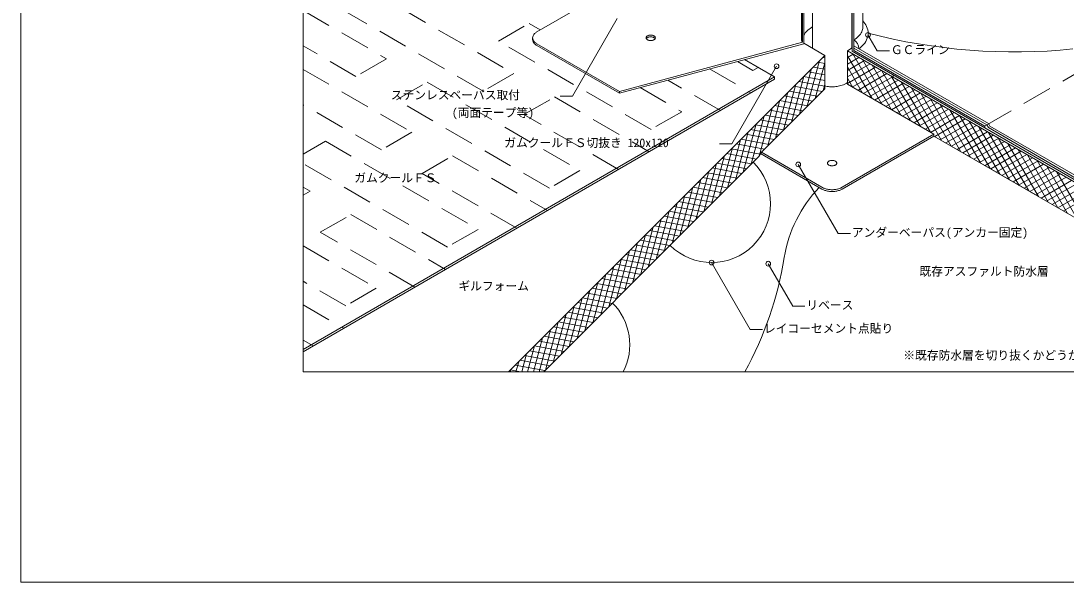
# Model space of a CAD drawing. Units: millimetres, scale not verified. Extents: x -690 to 690, y -477 to 478.
# Drawn here: x -690 to 199, y -477 to -1 of the extents above; entities that cross this region are included whole.
import ezdxf
from ezdxf.enums import TextEntityAlignment as Align

# ---------------------------------------------------------------- set-up
doc = ezdxf.new("R2010")
doc.units = ezdxf.units.MM
doc.header["$LTSCALE"] = 2
doc.linetypes.add('USER1', pattern=[19.05, 12.7, -6.35])
for name, color, linetype, lineweight in [('0-0_0', 7, 'Continuous', 18), ('0-1_WAKU', 7, 'Continuous', 18), ('0-2_KUTAI', 3, 'Continuous', 18), ('0-3_BOUSUI', 1, 'Continuous', 18), ('0-4_MOJI', 7, 'Continuous', 18), ('0-5_HATCH', 9, 'Continuous', 18), ('0-6_KANAMONO', 4, 'Continuous', 18), ('0-7_bousui2', 7, 'USER1', 9)]:
    doc.layers.add(name, color=color, linetype=linetype, lineweight=lineweight)
doc.styles.add('ＭＳ ゴシック', font='')
doc.styles.get('ＭＳ ゴシック').set_extended_font_data('MS Gothic')

msp = doc.modelspace()

# ---------------------------------------------------------------- linework, layer by layer
at = {"layer": '0-0_0'}
msp.add_lwpolyline([(-450.031, -298.83), (449.969, -298.83), (449.969, 301.17), (-450.031, 301.17)], close=True, dxfattribs=at)
at = {"layer": '0-1_WAKU'}
msp.add_lwpolyline([(-690.031, -477.489), (689.969, -477.489), (689.969, 477.511), (-690.031, 477.511)], close=True, dxfattribs=at)
msp.add_lwpolyline([(-690.031, -477.489), (689.969, -477.489), (689.969, 477.511), (-690.031, 477.511)], close=True, dxfattribs=at)
at = {"layer": '0-2_KUTAI'}
for p, q in [((-24.044, -19.978), (-24.044, 159.522)), ((51.93, -48.508), (51.93, -46.508)), ((-180.989, -60.532), (-180.989, -62.032))]:
    msp.add_line(p, q, dxfattribs=at)
at = {"layer": '0-3_BOUSUI'}
for p, q in [((-24.044, -19.644), (-6.311, -29.882)), ((12.959, -26.008), (17.159, -23.583)), ((449.969, -278.315), (12.959, -26.008)), ((-6.311, -29.882), (-275.258, -298.83)), ((-6.311, -58.382), (-6.311, -29.882)), ((-49.016, -48.226), (-450.031, -279.752)), ((-49.016, -50.226), (-450.031, -281.752)), ((51.93, -46.508), (449.969, -276.315)), ((-6.311, -58.382), (-60.199, -112.27)), ((86.571, -98.508), (433.539, -298.83)), ((-60.199, -112.27), (-62.248, -115.819)), ((-62.248, -115.819), (-123.596, -177.168)), ((-123.596, -177.168), (-245.258, -298.83))]:
    msp.add_line(p, q, dxfattribs=at)
for points in [[(86.571, -98.508), (86.571, -97.008), (12.959, -54.508), (12.959, -26.008)], [(18.458, -21.683), (132.873, -87.74), (134.172, -89.99), (217.743, -138.24), (219.475, -141.24), (449.969, -274.315)], [(18.458, -23.683), (131.605, -89.008), (132.904, -91.258), (216.475, -139.508)], [(-74.518, -33.503), (-49.016, -48.226), (-49.016, -50.226)], [(12.959, -54.508), (86.571, -97.008), (86.571, -98.508), (173.174, -148.508)]]:
    msp.add_lwpolyline(points, dxfattribs=at)
for centre, radius, start, end in [((16.924, -5.965), 9.193, 335.18299, 359.73157), ((13.624, -12.699), 17.321, 25.09948, 43.83984), ((16.924, -11.093), 13.651, 0.26843, 24.87105), ((13.675, -24.414), 9.091, 1.19556, 58.25442), ((8.703, 0.614), 19.858, 299.4236, 314.13461), ((13.624, -4.359), 12.863, 313.82578, 334.85996), ((13.624, -9.359), 17.321, 313.86647, 334.90052), ((16.924, -10.965), 13.651, 335.12895, 359.73157), ((155.112, 467.036), 494.019, 255.39885, 275.77581), ((8.703, -4.386), 24.316, 305.32946, 314.10698), ((-102.434, -156.005), 50, 225, 45), ((68.974, -219.469), 111.168, 135.96935, 170.83083), ((-337.076, -153.928), 300.138, 331.1325, 350.83083), ((-222.144, -275.715), 50, 332.46497, 45)]:
    msp.add_arc(centre, radius, start, end, dxfattribs=at)
at = {"layer": '0-4_MOJI'}
for p, q in [((-220.883, -64.476), (-182.836, 1.425)), ((38.264, -26.025), (30.483, -12.548)), ((48.681, -26.025), (38.264, -26.025)), ((-85.33, -105.063), (-47.282, -39.162)), ((-231.3, -64.476), (-220.883, -64.476)), ((-95.747, -105.063), (-85.33, -105.063)), ((5.071, -181.299), (-28.804, -122.626)), ((15.488, -181.299), (5.071, -181.299)), ((-69.685, -262.867), (-102.515, -206.005)), ((-33.578, -242.957), (-54.378, -206.931)), ((-23.162, -242.957), (-33.578, -242.957)), ((-59.269, -262.867), (-69.685, -262.867))]:
    msp.add_line(p, q, dxfattribs=at)
for centre in [(30.483, -12.548), (-47.282, -39.162), (-28.804, -122.626), (-102.515, -206.005), (-54.378, -206.931)]:
    msp.add_circle(centre, 2, dxfattribs=at)
at = {"layer": '0-5_HATCH'}
for p, q in [((12.959, -26.254), (13.172, -26.131)), ((-21.124, -73.195), (-10.692, -34.263)), ((-8.05, -31.621), (-6.311, -31.944)), ((12.959, -31.753), (17.935, -28.881)), ((34.017, -66.665), (12.959, -30.192)), ((12.959, -37.253), (22.697, -31.63)), ((12.959, -42.752), (27.46, -34.38)), ((42.266, -71.428), (17.584, -28.678)), ((50.515, -76.19), (25.833, -33.44)), ((-27.859, -79.93), (-17.427, -40.998)), ((-20.309, -43.88), (-6.311, -46.475)), ((-16.222, -39.794), (-6.311, -41.631)), ((-14.388, -66.46), (-6.311, -36.314)), ((-12.136, -35.708), (-6.311, -36.787)), ((12.959, -48.251), (32.222, -37.129)), ((25.768, -61.903), (12.959, -39.717)), ((12.959, -53.75), (36.985, -39.879)), ((17.066, -56.879), (41.747, -42.629)), ((58.764, -80.953), (34.082, -38.203)), ((67.012, -85.715), (42.331, -42.965)), ((-34.594, -86.665), (-24.162, -47.734)), ((-28.481, -52.053), (-6.311, -56.162)), ((-24.395, -47.966), (-6.311, -51.318)), ((17.519, -57.14), (12.959, -49.242)), ((21.828, -59.628), (46.51, -45.378)), ((26.591, -62.378), (51.272, -48.128)), ((31.353, -65.128), (56.035, -50.878)), ((75.261, -90.478), (50.58, -47.728)), ((83.51, -95.24), (58.829, -52.49)), ((-48.064, -100.136), (-37.633, -61.204)), ((-41.329, -93.401), (-30.897, -54.469)), ((-36.654, -60.225), (-12.61, -64.681)), ((-32.568, -56.139), (-8.524, -60.595)), ((-7.653, -59.725), (-6.311, -54.715)), ((36.116, -67.877), (60.797, -53.627)), ((40.878, -70.627), (65.56, -56.377)), ((45.641, -73.376), (70.322, -59.126)), ((50.403, -76.126), (75.085, -61.876)), ((93.058, -102.253), (67.077, -57.253)), ((101.307, -107.015), (75.326, -62.015)), ((-54.799, -106.871), (-44.368, -67.939)), ((-44.826, -68.398), (-20.783, -72.854)), ((-40.74, -64.312), (-16.696, -68.768)), ((55.166, -78.876), (79.847, -64.626)), ((59.928, -81.625), (84.61, -67.375)), ((64.691, -84.375), (89.372, -70.125)), ((109.556, -111.778), (83.575, -66.778)), ((-62.024, -115.431), (-51.103, -74.674)), ((-52.999, -76.57), (-28.955, -81.027)), ((-48.913, -72.484), (-24.869, -76.94)), ((69.453, -87.125), (94.135, -72.875)), ((74.216, -89.874), (98.897, -75.624)), ((78.978, -92.624), (103.66, -78.374)), ((117.805, -116.54), (91.824, -71.54)), ((126.054, -121.303), (100.073, -76.303)), ((-75.554, -129.126), (-64.573, -88.145)), ((-68.819, -122.39), (-57.838, -81.41)), ((-65.258, -88.829), (-41.214, -93.285)), ((-61.171, -84.743), (-37.128, -89.199)), ((-57.085, -80.657), (-33.041, -85.113)), ((83.741, -95.373), (108.422, -81.123)), ((87.204, -98.873), (113.185, -83.873)), ((91.967, -101.623), (117.947, -86.623)), ((134.303, -126.065), (108.322, -81.065)), ((142.552, -130.828), (116.571, -85.828)), ((-82.289, -135.861), (-71.309, -94.88)), ((-73.43, -97.002), (-49.386, -101.458)), ((-69.344, -92.915), (-45.3, -97.372)), ((96.729, -104.372), (122.71, -89.372)), ((101.492, -107.122), (127.472, -92.122)), ((106.254, -109.872), (132.235, -94.872)), ((111.017, -112.621), (136.997, -97.621)), ((150.8, -135.59), (124.82, -90.59)), ((159.049, -140.353), (133.069, -95.353)), ((-89.024, -142.596), (-78.044, -101.615)), ((-81.603, -105.174), (-57.559, -109.63)), ((-77.516, -101.088), (-53.473, -105.544)), ((115.779, -115.371), (141.76, -100.371)), ((120.542, -118.121), (146.522, -103.121)), ((125.304, -120.87), (151.285, -105.87)), ((167.298, -145.115), (141.317, -100.115)), ((175.547, -149.878), (149.566, -104.878)), ((-102.495, -156.066), (-91.514, -115.086)), ((-95.76, -149.331), (-84.779, -108.35)), ((-89.775, -113.347), (-64.466, -118.037)), ((-85.689, -109.26), (-61.093, -113.819)), ((130.067, -123.62), (156.047, -108.62)), ((134.829, -126.369), (160.81, -111.369)), ((139.592, -129.119), (165.572, -114.119)), ((183.796, -154.64), (157.815, -109.64)), ((192.045, -159.403), (166.064, -114.403)), ((-109.23, -162.802), (-98.249, -121.821)), ((-97.948, -121.519), (-72.639, -126.21)), ((-93.861, -117.433), (-68.552, -122.124)), ((144.354, -131.869), (170.335, -116.869)), ((149.117, -134.618), (175.097, -119.618)), ((153.879, -137.368), (179.86, -122.368)), ((200.294, -164.165), (174.313, -119.165)), ((208.543, -168.928), (182.562, -123.928)), ((-115.965, -169.537), (-104.984, -128.556)), ((-106.12, -129.692), (-80.811, -134.383)), ((-102.034, -125.605), (-76.725, -130.296)), ((158.642, -140.118), (184.622, -125.118)), ((163.404, -142.867), (189.385, -127.867)), ((168.167, -145.617), (194.147, -130.617)), ((216.792, -173.69), (190.811, -128.69)), ((-129.436, -183.007), (-118.455, -142.026)), ((-122.7, -176.272), (-111.72, -135.291)), ((-118.379, -141.951), (-93.07, -146.641)), ((-114.293, -137.864), (-88.984, -142.555)), ((-110.207, -133.778), (-84.897, -138.469)), ((172.929, -148.366), (198.91, -133.366)), ((177.692, -151.116), (203.672, -136.116)), ((182.454, -153.866), (208.435, -138.866)), ((187.217, -156.615), (213.197, -141.615)), ((-136.171, -189.742), (-125.19, -148.762)), ((-126.552, -150.123), (-101.242, -154.814)), ((-122.465, -146.037), (-97.156, -150.728)), ((191.979, -159.365), (217.96, -144.365)), ((196.742, -162.115), (222.722, -147.115)), ((-142.906, -196.477), (-131.925, -155.497)), ((-134.724, -158.296), (-109.415, -162.986)), ((-130.638, -154.209), (-105.329, -158.9)), ((-149.641, -203.213), (-138.66, -162.232)), ((-142.897, -166.468), (-117.587, -171.159)), ((-138.81, -162.382), (-113.501, -167.073)), ((-163.112, -216.683), (-152.131, -175.702)), ((-156.376, -209.948), (-145.396, -168.967)), ((-151.069, -174.641), (-125.76, -179.331)), ((-146.983, -170.554), (-121.674, -175.245)), ((-169.847, -223.418), (-158.866, -182.438)), ((-159.242, -182.813), (-133.932, -187.504)), ((-155.155, -178.727), (-129.846, -183.418)), ((-176.582, -230.153), (-165.601, -189.173)), ((-171.5, -195.072), (-146.191, -199.763)), ((-167.414, -190.986), (-142.105, -195.676)), ((-163.328, -186.899), (-138.019, -191.59)), ((-190.052, -243.624), (-179.072, -202.643)), ((-183.317, -236.889), (-172.336, -195.908)), ((-179.673, -203.244), (-154.364, -207.935)), ((-175.587, -199.158), (-150.277, -203.849)), ((-196.788, -250.359), (-185.807, -209.378)), ((-187.845, -211.417), (-162.536, -216.108)), ((-183.759, -207.331), (-158.45, -212.021)), ((-203.523, -257.094), (-192.542, -216.113)), ((-196.018, -219.589), (-170.709, -224.28)), ((-191.932, -215.503), (-166.623, -220.194)), ((-216.993, -270.565), (-206.012, -229.584)), ((-210.258, -263.829), (-199.277, -222.849)), ((-204.191, -227.762), (-178.881, -232.453)), ((-200.104, -223.676), (-174.795, -228.367)), ((-223.728, -277.3), (-212.748, -236.319)), ((-216.449, -240.021), (-191.14, -244.712)), ((-212.363, -235.935), (-187.054, -240.625)), ((-208.277, -231.848), (-182.968, -236.539)), ((-230.464, -284.035), (-219.483, -243.054)), ((-224.622, -248.193), (-199.313, -252.884)), ((-220.536, -244.107), (-195.226, -248.798)), ((-243.934, -297.505), (-232.953, -256.525)), ((-237.199, -290.77), (-226.218, -249.789)), ((-232.794, -256.366), (-207.485, -261.057)), ((-228.708, -252.28), (-203.399, -256.97)), ((-249.219, -298.83), (-239.688, -263.26)), ((-240.967, -264.538), (-215.658, -269.229)), ((-236.881, -260.452), (-211.571, -265.143)), ((-254.15, -298.83), (-246.424, -269.995)), ((-249.139, -272.711), (-223.83, -277.402)), ((-245.053, -268.625), (-219.744, -273.315)), ((-264.011, -298.83), (-259.894, -283.465)), ((-259.08, -298.83), (-253.159, -276.73)), ((-257.312, -280.883), (-232.003, -285.574)), ((-253.226, -276.797), (-227.916, -281.488)), ((-269.571, -293.142), (-244.262, -297.833)), ((-268.941, -298.83), (-266.629, -290.201)), ((-265.484, -289.056), (-240.175, -293.747)), ((-261.398, -284.97), (-236.089, -289.66)), ((-273.872, -298.83), (-273.364, -296.936)), ((-273.657, -297.228), (-265.017, -298.83))]:
    msp.add_line(p, q, dxfattribs=at)
at = {"layer": '0-6_KANAMONO'}
for p, q in [((-26.18, -15.008), (-26.18, 162.992)), ((26.117, -6.008), (26.117, 162.992)), ((-25.331, -18.823), (-25.331, 159.177)), ((-251.179, -10.008), (-116.979, 67.472)), ((-16.688, 55.76), (-16.688, -23.891)), ((16.625, 55.759), (16.625, -23.891)), ((-254.766, -15.008), (-254.766, -16.508)), ((-180.989, -60.532), (-251.179, -20.008)), ((-180.989, -62.032), (-251.179, -21.508)), ((-25.331, -18.823), (-180.989, -60.532)), ((-24.044, -19.978), (-180.989, -62.032)), ((86.571, -97.008), (8.629, -142.008)), ((86.571, -98.508), (8.629, -143.508)), ((-8.691, -143.508), (-60.848, -113.395)), ((-8.691, -142.008), (-60.199, -112.27))]:
    msp.add_line(p, q, dxfattribs=at)
at = {"layer": '0-6_KANAMONO', "linetype": 'USER1'}
msp.add_line((251.116, -20.008), (129.873, -90.008), dxfattribs=at)
at = {"layer": '0-6_KANAMONO'}
msp.add_lwpolyline([(17.885, 164.826), (17.885, 156.38), (18.458, 152.217), (18.458, -25.683), (129.873, -90.008), (129.873, -91.508), (17.159, -26.433), (17.159, 153.067), (17.289, 156.724), (17.289, 165.17)], close=True, dxfattribs=at)
for centre, radius, start, end in [((-8.319, -22.803), 18.914, 119.51297, 134.04524), ((-3.852, -30.585), 27.887, 117.40525, 119.62249), ((-250.46, -15.028), 4.306, 155.18299, 179.73157), ((-250.445, -14.984), 4.321, 180.31103, 204.77441), ((-250.445, -16.484), 4.321, 180.31103, 204.77441), ((-248.914, -15.78), 6.025, 133.82578, 154.85996), ((-248.896, -14.222), 6.047, 205.17845, 226.13581), ((-246.609, -18.109), 9.301, 119.4236, 134.13461), ((-156.93, -15.014), 1.399, 155.18299, 179.73157), ((-156.925, -15), 1.404, 180.31103, 204.77441), ((-156.428, -15.259), 1.958, 133.82578, 154.85996), ((-156.422, -14.753), 1.965, 205.17845, 226.13581), ((-156.428, -16.759), 1.958, 133.82578, 149.24957), ((-155.679, -16.016), 3.023, 119.4236, 134.13461), ((-155.679, -17.516), 3.023, 119.4236, 134.13461), ((-155.656, -13.97), 3.06, 225.95476, 240.48703), ((-154.93, -17.313), 4.521, 108.45497, 119.61063), ((-154.93, -18.813), 4.521, 108.45497, 119.61063), ((-154.934, -12.711), 4.511, 240.37751, 251.5569), ((-154.496, -11.414), 5.881, 251.50548, 261.59557), ((-154.491, -18.623), 5.902, 98.4225, 108.47645), ((-154.491, -20.123), 5.902, 98.4225, 108.47645), ((-154.359, -19.391), 6.681, 89.91198, 98.57049), ((-154.359, -20.891), 6.681, 89.91198, 98.57049), ((-154.344, -10.412), 6.894, 261.56327, 269.95426), ((-154.355, -19.604), 6.894, 81.56327, 89.95426), ((-154.355, -21.104), 6.894, 81.56327, 89.95426), ((-154.339, -10.625), 6.681, 269.91198, 278.57049), ((-154.208, -11.393), 5.902, 278.4225, 288.47645), ((-154.203, -18.602), 5.881, 71.50548, 81.59557), ((-154.203, -20.102), 5.881, 71.50548, 81.59557), ((-153.764, -17.305), 4.511, 60.37751, 71.5569), ((-153.764, -18.805), 4.511, 60.37751, 71.5569), ((-153.768, -12.702), 4.521, 288.45497, 299.61063), ((-153.042, -16.046), 3.06, 45.95476, 60.48703), ((-153.042, -17.546), 3.06, 45.95476, 60.48703), ((-153.02, -14), 3.023, 299.4236, 314.13461), ((-152.276, -15.263), 1.965, 25.17845, 46.13581), ((-152.276, -16.763), 1.965, 30.76381, 46.13581), ((-152.27, -14.757), 1.958, 313.82578, 334.85996), ((-151.773, -15.015), 1.404, 0.31103, 24.77441), ((-151.768, -15.001), 1.399, 335.18299, 359.73157), ((-16.955, -14.958), 9.224, 180.31103, 204.77441), ((-13.051, -17.966), 12.147, 133.86419, 154.82155), ((-248.896, -15.722), 6.047, 205.17845, 226.13581), ((-246.541, -11.814), 9.415, 225.95476, 240.48703), ((-246.541, -13.314), 9.415, 225.95476, 240.48703), ((2.399, -37.36), 18.919, 288.45497, 303.93068), ((-0.623, -31.881), 24.698, 256.68604, 261.5775), ((-0.074, -28.666), 27.959, 261.42951, 270.08802), ((0.012, -28.666), 27.959, 269.91198, 278.57049), ((0.561, -31.881), 24.698, 278.4225, 288.47645), ((-2.608, -121.444), 1.404, 180.31103, 204.77441), ((-2.612, -121.458), 1.399, 155.18299, 179.73157), ((-2.11, -121.702), 1.958, 133.82578, 154.85996), ((-2.104, -121.196), 1.965, 205.17845, 226.13581), ((-1.361, -122.459), 3.023, 119.4236, 134.13461), ((-1.338, -120.414), 3.06, 225.95476, 240.48703), ((-0.612, -123.757), 4.521, 108.45497, 119.61063), ((-0.616, -119.155), 4.511, 240.37751, 251.5569), ((-0.178, -117.857), 5.881, 251.50548, 261.59557), ((-0.173, -125.066), 5.902, 98.4225, 108.47645), ((-0.042, -125.835), 6.681, 89.91198, 98.57049), ((-0.026, -116.856), 6.894, 261.56327, 269.95426), ((-0.037, -126.047), 6.894, 81.56327, 89.95426), ((-0.021, -117.068), 6.681, 269.91198, 278.57049), ((0.11, -117.837), 5.902, 278.4225, 288.47645), ((0.115, -125.046), 5.881, 71.50548, 81.59557), ((0.553, -123.748), 4.511, 60.37751, 71.5569), ((0.549, -119.146), 4.521, 288.45497, 299.61063), ((1.276, -122.489), 3.06, 45.95476, 60.48703), ((1.298, -120.443), 3.023, 299.4236, 314.13461), ((2.047, -121.2), 1.958, 313.82578, 334.85996), ((2.042, -121.707), 1.965, 25.17845, 46.13581), ((2.545, -121.459), 1.404, 0.31103, 24.77441), ((2.55, -121.445), 1.399, 335.18299, 359.73157), ((-1.83, -129.941), 13.881, 240.37751, 251.5569), ((1.756, -129.914), 13.911, 288.45497, 299.61063), ((-1.83, -131.441), 13.881, 240.37751, 251.5569), ((-0.482, -125.949), 18.095, 251.50548, 261.59557), ((-0.482, -127.449), 18.095, 251.50548, 261.59557), ((-0.014, -122.867), 21.212, 261.56327, 269.95426), ((-0.014, -124.367), 21.212, 261.56327, 269.95426), ((0, -123.521), 20.558, 269.91198, 278.57049), ((0, -125.021), 20.558, 269.91198, 278.57049), ((0.404, -125.885), 18.16, 278.4225, 288.47645), ((0.404, -127.385), 18.16, 278.4225, 288.47645), ((1.756, -131.414), 13.911, 288.45497, 299.61063)]:
    msp.add_arc(centre, radius, start, end, dxfattribs=at)
at = {"layer": '0-7_bousui2'}
for p, q in [((-104.235, -41.465), (-69.038, -61.786)), ((-95.019, -76.786), (-139.725, -50.975)), ((-450.031, -241.82), (-415.448, -261.786)), ((-441.429, -276.786), (-450.031, -271.82))]:
    msp.add_line(p, q, dxfattribs=at)
for points in [[(-426.729, 14.727), (-400.748, 29.727), (-270.844, -45.273), (-296.825, -60.273)], [(-370.437, -67.773), (-344.456, -52.773), (-214.553, -127.773), (-240.533, -142.773)]]:
    msp.add_lwpolyline(points, close=True, dxfattribs=at)
for points in [[(-450.031, 8.18), (-379.097, -32.773), (-405.078, -47.773), (-450.031, -21.82)], [(-163.385, -57.315), (-127.95, -77.773), (-153.931, -92.773), (-283.835, -17.773), (-257.854, -2.773), (-248.251, -8.317)], [(-62.895, -40.214), (-67.328, -42.773), (-80.574, -35.126)], [(-450.031, -41.82), (-357.447, -95.273), (-383.427, -110.273), (-450.031, -71.82)], [(-181.622, -126.786), (-262.184, -80.273), (-236.203, -65.273), (-155.641, -111.786)], [(-450.031, -113.727), (-431.059, -102.773), (-301.155, -177.773), (-327.136, -192.773), (-450.031, -121.82)], [(-268.224, -176.786), (-348.786, -130.273), (-322.806, -115.273), (-242.243, -161.786)], [(-450.031, -141.82), (-444.049, -145.273), (-450.031, -148.727)], [(-354.827, -226.786), (-435.389, -180.273), (-409.408, -165.273), (-328.846, -211.786)], [(-450.031, -191.82), (-387.758, -227.773), (-413.738, -242.773), (-450.031, -221.82)]]:
    msp.add_lwpolyline(points, dxfattribs=at)

# ---------------------------------------------------------------- texts
at = {"layer": '0-4_MOJI', "style": 'ＭＳ ゴシック'}
for s, p in [('ＧＣライン', (49.931, -31.025)), ('ステンレスベーパス取付', (-375.494, -69.476)), ('(両面テープ等)', (-323.515, -84.476)), ('ガムクールＦＳ切抜き 120x120', (-278.926, -110.063)), ('ガムクールＦＳ', (-406.5, -139.885)), ('アンダーベーパス(アンカー固定)', (16.738, -186.299)), ('既存アスファルト防水層', (74.227, -219.337)), ('ギルフォーム', (-317.908, -231.784)), ('リベース', (-21.912, -247.957)), ('レイコーセメント点貼り', (-58.019, -267.867)), ('※既存防水層を切り抜くかどうかは現場ごとの判断とする。', (60.503, -290.648))]:
    msp.add_text(s, height=7.331, dxfattribs=at).set_placement(p, align=Align.BOTTOM_LEFT)

doc.saveas('drawing.dxf')
